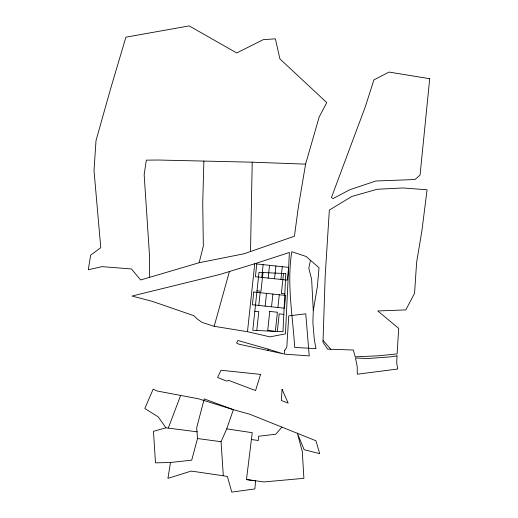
<?xml version="1.0" encoding="UTF-8"?>
<svg xmlns="http://www.w3.org/2000/svg" width="518" height="518" viewBox="0 0 518 518"><rect width="100%" height="100%" fill="white"/><g stroke="black" fill="none" stroke-linecap="round" stroke-linejoin="round"><path stroke-width="0.78" d="M250.518 251.321L252.214 162.192L158.327 160.023L146.335 160.14L144.153 174.65L149.547 256.157L149.644 277.324L140.611 279.966L131.43 268.946L102.059 266.647L88.287 269.755L90.656 255.154L100.77 247.669L94.011 170.545L96.011 140.605L110.541 88.96L125.9 37.173L189.18 25.9L236.713 52.959L263.183 39.685L275.388 38.818L279.895 58.877L326.754 102.59L319.185 116.997L305.588 164.135L298.323 207.284L294.438 236.227L244.133 253.749L199.139 262.723L149.644 277.324M203.872 161.156L202.732 203.198L203.341 246.102L199.139 262.723M313.286 310.716L312.878 322.74L314.342 339.789L315.974 348.666L294.71 347.41C292.683 315.591 286.694 283.534 291.783 251.703L306.125 256.475L319.01 267.741L317.417 286.24L313.286 310.716L311.629 279.254L308.799 268.343L310.47 260.269M323.051 340.32L325.187 275.945L329.344 210.081L351.761 196.471L377.091 189.277L402.959 187.963L427.078 189.782L421.892 230.886L416.627 262.276L414.555 293.356L405.814 309.9L377.764 310.955L398.698 328.386L397.112 353.917L378.185 355.808L355.18 356.857L353.36 350.032L327.68 349.145L322.986 342.223L323.051 340.32L330.73 349.249M247.481 331.708L254.746 263.746L289.368 252.486L285.444 333.87L269.988 336.868L247.481 331.708L214.167 326.301L202.007 322.39L197.533 319.192L193.738 315.656L152.111 301.295L131.993 296.05L219.632 274.534L254.746 263.746M258.786 305.452L260.153 292.702M261.784 277.395L263.15 264.646M256.786 330.478L258.799 311.674L254.824 311.247M262.989 272.507L260.981 291.271L257.006 290.844M265.164 306.132L266.524 293.382M268.162 278.075L269.528 265.326M271.536 306.818L272.902 294.062M274.54 278.762L275.9 266.006M277.913 307.498L279.28 294.742M280.911 279.442L282.278 266.692M277.318 331.462L279.202 313.856L283.819 314.348M283.514 273.498L281.384 293.453L284.809 293.816M251.405 439.536L252.227 432.692L226.729 428.878L221.056 441.705L223.323 475.777L227.389 476.482L231.779 492.1L254.882 488.94L255.601 480.801L246.471 479.571L251.405 439.536L258.352 440.501L258.592 436.266L275.77 434.207L281.902 427.104L315.954 440.773L319.664 453.664L304.144 449.689L297.338 433.145L302.311 451.631L303.898 478.321L264.07 481.941L246.471 479.571M281.902 427.104L249.721 414.212L233.372 409.673L204.247 398.918L196.691 427.687L197.513 438.545L191.699 460.165L170.5 462.496L167.929 478.386L191.226 471.069L223.323 475.777M214.167 326.301L229.48 271.315M267.8 350.511L268.214 349.158L283.573 353.891L238.753 344.146L236.571 343.045L237.891 340.475L268.214 349.158M226.729 428.878L233.372 409.673L198.465 398.782L157.038 390.986L153.173 389.154L144.813 408.495L158.275 416.912L165.935 427.81L197.274 431.831M168.376 427.907L180.64 395.454M165.935 427.81L153.464 431.326L155.484 462.852L170.5 462.496M252.214 162.192L305.588 164.135M197.513 438.545L221.056 441.705M397.028 355.879L396.717 362.807L397.74 369.017L357.29 374.203L357.213 366.485L355.484 357.983L367.715 358.521L390.417 356.863L397.028 355.879M284.641 350.641L284.473 354.163L309.233 355.892L305.769 313.817L288.74 315.87L286.823 347.015L284.641 350.641M285.781 273.608L282.983 331.734L252.79 330.283L258.987 272.319L285.781 273.608M282.083 389.342L281.319 400.511L288.144 403.069L282.083 389.342M429.713 78.71L420.053 175.103L414.937 179.519L375.79 181.009L349.624 189.802L333.042 198.595L331.429 197.552L365.32 106.721L373.918 79.901L389.018 72.073L429.713 78.71M253.775 292.016L252.408 304.772L284.291 308.178L285.658 295.428L253.775 292.016M256.773 263.96L255.413 276.716L287.289 280.121L288.656 267.372L256.773 263.96M269.755 311.422L267.709 330.549L275.362 331.371L277.408 312.244L269.755 311.422M260.567 374.404L255.568 390.533L228.684 380.406L226.67 381.093L217.599 377.499L221.005 370.253L260.567 374.404"/></g></svg>
